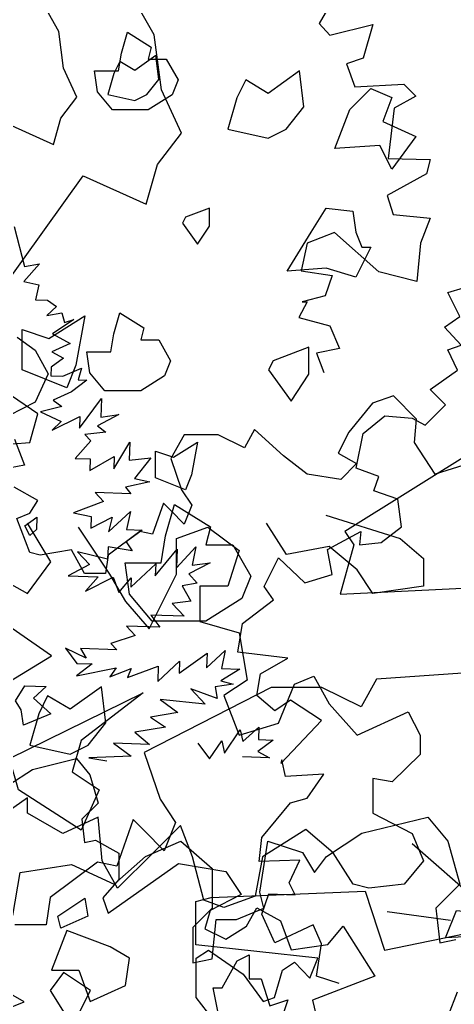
# Model space of a CAD drawing. Header units: inches. Extents: x -11 to 128, y 7 to 56.
# Drawn here: x 14.613 to 14.7854, y 22.9299 to 23.3199 of the extents above; entities that cross this region are included whole.
import ezdxf

# ---------------------------------------------------------------- set-up
doc = ezdxf.new("R2010")
doc.units = ezdxf.units.IN
doc.header["$MEASUREMENT"] = 0
doc.layers.add('CAY', color=94, linetype='Continuous')
doc.layers.add('CAY-3', color=61, linetype='Continuous')
picture_1 = doc.add_image_def('image1.jpg', size_in_pixel=(1680, 1093))

# ---------------------------------------------------------------- blocks, each defined once
blk = doc.blocks.new('A$C76451831')
at = {"layer": 'CAY'}
for p, q in [((1479.89, 1929.82), (1538.26, 1943.98)), ((1538.26, 1943.98), (1555.95, 1922.74)), ((1448.64, 1909.17), (1479.89, 1929.82)), ((1288.85, 1909.17), (1320.1, 1922.74)), ((1320.1, 1922.74), (1347.81, 1898.56)), ((1389.68, 1877.91), (1396.75, 1922.74)), ((1396.75, 1922.74), (1427.41, 1912.71)), ((1555.95, 1922.74), (1566.56, 1884.99)), ((1427.41, 1912.71), (1438.02, 1895.02)), ((1261.14, 1884.99), (1288.85, 1909.17)), ((1438.02, 1895.02), (1448.64, 1909.17)), ((1171.52, 1857.27), (1178, 1895.02)), ((1178, 1895.02), (1223.4, 1902.1)), ((1223.4, 1902.1), (1261.14, 1884.99)), ((1347.81, 1898.56), (1347.81, 1863.75)), ((1393.21, 1863.75), (1389.68, 1877.91)), ((1566.56, 1884.99), (1545.34, 1863.75)), ((1347.81, 1863.75), (1330.71, 1846.65)), ((1369.04, 1853.73), (1393.21, 1863.75)), ((1545.34, 1863.75), (1548.87, 1833.08)), ((1347.81, 1818.92), (1351.35, 1853.73)), ((1351.35, 1853.73), (1369.04, 1853.73)), ((1330.71, 1846.65), (1330.71, 1815.39)), ((1548.87, 1833.08), (1563.02, 1836.03)), ((1330.71, 1815.39), (1347.81, 1818.92)), ((4665.97, 1767.35), (4675.16, 1732.12)), ((4688.38, 1734.38), (4674.7, 1718.99)), ((4675.16, 1732.12), (4688.38, 1734.38)), ((4674.7, 1718.99), (4687.73, 1715.82)), ((4687.73, 1715.82), (4685.01, 1702.77)), ((4685.01, 1702.77), (4695.42, 1702.4)), ((4703.37, 1696.69), (4694.94, 1688.82)), ((4695.42, 1702.4), (4703.37, 1696.69)), ((4694.94, 1688.82), (4708.16, 1691.08)), ((4708.16, 1691.08), (4710.59, 1682.83)), ((4718.84, 1685.27), (4699.82, 1672.78)), ((4710.59, 1682.83), (4718.84, 1685.27)), ((4699.82, 1672.78), (4715.38, 1664.08)), ((4715.38, 1664.08), (4699.27, 1656.94)), ((4709.49, 1651.14), (4698.79, 1643.35)), ((4699.27, 1656.94), (4709.49, 1651.14)), ((4698.79, 1643.35), (4698.52, 1635.65)), ((4708.93, 1635.29), (4725.5, 1642.42)), ((4725.5, 1642.42), (4722.42, 1632.1)), ((4698.52, 1635.65), (4708.93, 1635.29)), ((4730.11, 1631.83), (4716.61, 1621.42)), ((4722.42, 1632.1), (4730.11, 1631.83)), ((4716.61, 1621.42), (4700.5, 1614.28)), ((4708, 1608.58), (4689.26, 1603.79)), ((4700.5, 1614.28), (4708, 1608.58)), ((4723.65, 1589.44), (4743.14, 1615.51)), ((4743.14, 1615.51), (4742.57, 1599.21)), ((4689.26, 1603.79), (4707.54, 1595.45)), ((4699.56, 1587.56), (4724.01, 1599.86)), ((4724.01, 1599.86), (4723.65, 1589.44)), ((4758.5, 1601.37), (4739.58, 1591.61)), ((4742.57, 1599.21), (4758.5, 1601.37)), ((4707.54, 1595.45), (4699.56, 1587.56)), ((4739.58, 1591.61), (4747.09, 1585.91)), ((4747.09, 1585.91), (4728.44, 1583.84)), ((4728.44, 1583.84), (4733.68, 1578.21)), ((4733.68, 1578.21), (4720, 1562.82)), ((4754.11, 1553.47), (4768.07, 1577.01)), ((4768.07, 1577.01), (4767.52, 1561.16)), ((4732.76, 1551.95), (4754.49, 1564.34)), ((4754.49, 1564.34), (4754.11, 1553.47)), ((4720, 1562.82), (4733.12, 1562.37)), ((4733.12, 1562.37), (4732.76, 1551.95)), ((4767.52, 1561.16), (4786.63, 1563.22)), ((4786.63, 1563.22), (4772.4, 1545.13)), ((4785.88, 1541.94), (4764.42, 1537.25)), ((4772.4, 1545.13), (4785.88, 1541.94)), ((4769.21, 1531.64), (4737.53, 1532.75)), ((4737.53, 1532.75), (4744.95, 1524.78)), ((4764.42, 1537.25), (4769.21, 1531.64)), ((4744.95, 1524.78), (4718.32, 1514.83)), ((4718.32, 1514.83), (4734.07, 1511.56)), ((4749.45, 1497.88), (4768.66, 1515.79)), ((4768.66, 1515.79), (4765.39, 1500.04)), ((4734.07, 1511.56), (4733.7, 1501.15)), ((4733.7, 1501.15), (4752.62, 1510.91)), ((4752.62, 1510.91), (4749.45, 1497.88)), ((4778.96, 1499.57), (4765.01, 1489.17)), ((4765.39, 1500.04), (4778.96, 1499.57)), ((4765.01, 1489.17), (4770.17, 1481.29)), ((4722.1, 1480.24), (4732.58, 1469)), ((4748.61, 1473.88), (4722.1, 1480.24)), ((4748.99, 1484.74), (4748.61, 1473.88)), ((4770.17, 1481.29), (4748.99, 1484.74)), ((4790.7, 1459.26), (4810.09, 1482.61)), ((4809.52, 1466.31), (4826.48, 1484.76)), ((4810.09, 1482.61), (4809.52, 1466.31)), ((4826.48, 1484.76), (4823.2, 1468.55)), ((4732.58, 1469), (4713.66, 1459.23)), ((4769.05, 1449.14), (4791.06, 1469.68)), ((4791.06, 1469.68), (4790.7, 1459.26)), ((4839.13, 1470.72), (4820.21, 1460.95)), ((4823.2, 1468.55), (4839.13, 1470.72)), ((4820.21, 1460.95), (4827.62, 1452.53)), ((4713.66, 1459.23), (4740.37, 1458.3)), ((4740.37, 1458.3), (4729.04, 1445.55)), ((4729.04, 1445.55), (4753.49, 1457.84)), ((4753.49, 1457.84), (4758.46, 1444.52)), ((4758.46, 1444.52), (4769.33, 1457.29)), ((4769.33, 1457.29), (4769.05, 1449.14)), ((4827.62, 1452.53), (4814.4, 1450.27)), ((4814.4, 1450.27), (4822.09, 1436.86)), ((4822.09, 1436.86), (4805.7, 1434.71)), ((4805.7, 1434.71), (4816.18, 1423.46)), ((4786.77, 1424.49), (4794.55, 1413.79)), ((4816.18, 1423.46), (4786.77, 1424.49)), ((4794.55, 1413.79), (4765.13, 1414.82)), ((4765.13, 1414.82), (4772.99, 1406.39)), ((4772.99, 1406.39), (4751.45, 1399.43)), ((4751.45, 1399.43), (4756.69, 1393.81)), ((4711.43, 1395.39), (4721.38, 1381.9)), ((4729.7, 1386.59), (4711.43, 1395.39)), ((4724.56, 1394.93), (4729.7, 1386.59)), ((4756.69, 1393.81), (4724.56, 1394.93)), ((4811.71, 1373.3), (4836.35, 1391.03)), ((4835.89, 1377.9), (4852.29, 1393.19)), ((4836.35, 1391.03), (4835.89, 1377.9)), ((4852.29, 1393.19), (4849.02, 1377.44)), ((4721.38, 1381.9), (4734.96, 1381.42)), ((4792.87, 1365.8), (4812.08, 1383.71)), ((4812.08, 1383.71), (4811.71, 1373.3)), ((4734.96, 1381.42), (4721, 1371.03)), ((4721, 1371.03), (4756.14, 1377.96)), ((4756.14, 1377.96), (4750.42, 1370)), ((4750.42, 1370), (4769.26, 1377.5)), ((4766.26, 1369.45), (4793.35, 1379.38)), ((4769.26, 1377.5), (4766.26, 1369.45)), ((4793.35, 1379.38), (4792.87, 1365.8)), ((4865.31, 1376.87), (4848.64, 1366.57)), ((4849.02, 1377.44), (4865.31, 1376.87)), ((4848.64, 1366.57), (4859.4, 1363.48)), ((4822.1, 1359.34), (4834.77, 1345.75)), ((4845.37, 1350.82), (4822.1, 1359.34)), ((4859.4, 1363.48), (4843.47, 1361.31)), ((4843.47, 1361.31), (4845.37, 1350.82)), ((4834.77, 1345.75), (4795.03, 1349.86)), ((4795.03, 1349.86), (4810.5, 1338.44)), ((4810.5, 1338.44), (4786.33, 1334.29)), ((4786.33, 1334.29), (4799.63, 1325.67)), ((4799.63, 1325.67), (4772.73, 1321.17)), ((4772.73, 1321.17), (4785.5, 1310.3)), ((4851.84, 1302.54), (4865.71, 1323.36)), ((4865.71, 1323.36), (4868.06, 1312.85)), ((4868.06, 1312.85), (4882.1, 1325.51)), ((4882.1, 1325.51), (4881.72, 1314.64)), ((4838.52, 1297.56), (4849.5, 1313.5)), ((4849.5, 1313.5), (4851.84, 1302.54)), ((4894.84, 1314.18), (4881.35, 1304.23)), ((4881.72, 1314.64), (4894.84, 1314.18)), ((4753.81, 1311.4), (4769.28, 1299.98)), ((4785.5, 1310.3), (4753.81, 1311.4)), ((4828.14, 1311.53), (4838.52, 1297.56)), ((4881.35, 1304.23), (4891.57, 1298.43)), ((4682.3, 1288.37), (4721.22, 1297.81)), ((4721.22, 1297.81), (4733.01, 1283.65)), ((4769.28, 1299.98), (4732.07, 1298.56)), ((4732.07, 1298.56), (4747.83, 1295.74)), ((4891.57, 1298.43), (4867.58, 1299.27)), ((4661.47, 1274.61), (4682.3, 1288.37)), ((4733.01, 1283.65), (4740.09, 1258.48)), ((4740.09, 1258.48), (4725.93, 1244.33)), ((4725.93, 1244.33), (4728.29, 1223.88)), ((4728.29, 1223.88), (4737.73, 1225.84)), ((4737.73, 1225.84), (4758.56, 1214.44)), ((4758.56, 1214.44), (4758.56, 1191.24)), ((4749.13, 1161.35), (4811.23, 1205.4)), ((4811.23, 1205.4), (4852.9, 1198.32)), ((4758.56, 1191.24), (4744.41, 1175.12)), ((4852.9, 1198.32), (4866.66, 1177.87)), ((4744.41, 1175.12), (4749.13, 1161.35)), ((4866.66, 1177.87), (4839.14, 1163.71)), ((4871.37, 1149.95), (4880.42, 1166.07)), ((4880.42, 1166.07), (4901.25, 1154.67)), ((4839.14, 1163.71), (4834.43, 1147.59)), ((4834.43, 1147.59), (4852.9, 1138.54)), ((4852.9, 1138.54), (4871.37, 1149.95)), ((4901.25, 1154.67), (4910.68, 1129.11)), ((4942.92, 1133.83), (4956.67, 1149.95)), ((4956.67, 1149.95), (4984.58, 1105.9)), ((4910.68, 1129.11), (4942.92, 1133.83)), ((4984.58, 1105.9), (4929.55, 1084.67)), ((4929.55, 1084.67), (4940.95, 1036.69))]:
    blk.add_line(p, q, dxfattribs=at)
for points in [[(4957.45, 1984.63), (4935.3, 1946.66), (4944.79, 1936.12), (4982.76, 1945.61), (4974.32, 1916.08), (4959.56, 1910.8), (4966.94, 1890.77), (5010.18, 1892.87), (5020.73, 1882.33), (5001.74, 1871.78), (4996.47, 1827.48), (5033.38, 1826.43), (5030.22, 1813.77), (4995.41, 1794.79), (5000.69, 1777.91), (5033.38, 1774.75), (5024.95, 1752.6), (5021.78, 1718.85), (4988.03, 1727.29), (4949.01, 1762.09), (4924.75, 1752.6), (4919.48, 1728.34), (4946.9, 1724.12), (4940.57, 1706.2), (4920.53, 1700.92), (4924.75, 1700.92), (4917.37, 1687.21), (4944.79, 1679.83), (4953.23, 1659.79), (4933.19, 1655.57), (4939.52, 1638.7)], [(4953.21, 1099.5), (4933.17, 1105.83), (4937.39, 1134.3), (4930, 1151.18), (4896.25, 1135.36), (4884.65, 1160.67), (4890.98, 1178.6), (4914.18, 1177.55), (4908.91, 1188.09), (4918.4, 1208.13), (4882.54, 1207.08), (4884.65, 1228.17), (4909.96, 1258.76), (4924.73, 1262.97), (4939.5, 1284.07), (4905.75, 1281.96), (4902.58, 1296.72), (4901.53, 1293.56), (4937.39, 1331.53), (4909.96, 1349.46), (4896.25, 1339.97), (4880.43, 1353.68), (4883.6, 1372.66), (4907.85, 1386.37), (4863.56, 1391.65), (4867.78, 1416.96), (4895.2, 1438.05), (4886.76, 1449.65), (4899.42, 1474.97), (4922.62, 1452.82), (4946.88, 1460.2), (4942.66, 1482.35), (4972.19, 1498.17), (4971.14, 1486.57), (4990.12, 1488.68), (5008.05, 1502.39), (5004.89, 1526.65), (4983.79, 1534.03), (4988.01, 1546.69), (4967.97, 1554.07), (4974.3, 1584.65), (4993.28, 1600.47), (5017.54, 1598.37), (5029.14, 1592.04), (5047.07, 1609.97), (5033.36, 1623.68), (5057.62, 1640.55), (5049.18, 1658.48), (5060.78, 1662.7), (5046.02, 1678.52), (5059.73, 1688.01), (5049.18, 1709.11), (5062.89, 1713.33)], [(4680.01, 1494.86), (4675.32, 1503.18), (4686.01, 1510.97), (4685.63, 1500.1), (4680.01, 1494.86)], [(2572.63, 816.87), (2588.75, 805.47), (2600.15, 784.63), (2588.75, 759.46), (2565.56, 747.66)], [(2570.27, 726.82), (2579.31, 704.01), (2554.16, 699.29)], [(5017.54, 1222.9), (5076.6, 1171.22)], [(5086.1, 1141.69), (5047.07, 1139.58), (5056.57, 1163.83), (5076.6, 1161.72), (5085.04, 1174.38), (5094.53, 1173.33), (5083.99, 1161.72), (5087.15, 1143.8)], [(4995.39, 1162.78), (5051.29, 1155.4)], [(5144.1, 973.99), (5144.1, 975.05), (5124.07, 1009.85), (5146.21, 1019.34), (5156.76, 1043.6), (5150.43, 1063.64), (5127.23, 1061.53), (5123.01, 1037.27), (5106.14, 1040.44), (5087.15, 1027.78), (5074.5, 1033.05), (5078.71, 1050.98), (5052.35, 1041.49), (5041.8, 1050.98), (5057.62, 1092.12)]]:
    blk.add_lwpolyline(points, dxfattribs=at)
for points in [[(4784.52, 1915.19), (4800.35, 1915.19), (4810.91, 1896.71), (4805.63, 1883.5), (4784.52, 1870.3), (4752.84, 1870.3), (4739.65, 1886.14), (4737.01, 1904.63), (4758.12, 1904.63), (4760.76, 1920.47), (4766.04, 1938.95), (4787.16, 1925.75)], [(1240.15, 1791.1), (1216.4, 1806.94), (1204.52, 1791.1), (1224.32, 1759.41)], [(4791, 1545.5), (4791, 1569.26), (4806.84, 1563.98), (4827.95, 1577.18), (4822.67, 1548.14), (4817.39, 1534.94)], [(4672.37, 1340.99), (4667.21, 1348.88), (4675.38, 1362.19), (4694.39, 1361.53), (4683.15, 1351.04), (4698.53, 1337.36), (4674.16, 1327.33)], [(4720.42, 1169.48), (4728.34, 1174.77), (4730.98, 1158.92), (4707.23, 1148.36), (4704.59, 1158.92)], [(4862.94, 1119.32), (4873.5, 1124.6), (4873.5, 1103.48), (4884.06, 1103.48), (4891.97, 1079.71), (4907.81, 1084.99), (4899.89, 1061.23), (4857.66, 1063.87), (4849.75, 1055.95), (4841.83, 1095.55), (4849.75, 1095.55)], [(2577.09, 788.11), (2577.09, 823.75), (2600.85, 815.83), (2632.52, 835.64), (2624.6, 792.07), (2616.68, 772.27)]]:
    blk.add_lwpolyline(points, close=True, dxfattribs=at)
at = {"layer": 'CAY-3'}
for p, q in [((2693.64, 1083.58), (2675.96, 1114.84)), ((2700.13, 1035.21), (2693.64, 1083.58)), ((2717.82, 996.87), (2700.13, 1035.21)), ((2696.59, 969.15), (2717.82, 996.87)), ((2686.57, 934.35), (2696.59, 969.15)), ((2561.19, 861.78), (2631.14, 959.12)), ((2631.14, 959.12), (2686.57, 934.35)), ((6173.4, 618.5), (6152.76, 652.71)), ((6381.54, 624.99), (6363.85, 652.71)), ((6416.32, 659.79), (6481.77, 639.15)), ((6197.57, 649.17), (6225.29, 607.88)), ((6284.25, 639.15), (6311.96, 649.17)), ((6311.96, 649.17), (6339.67, 628.53)), ((6284.25, 607.88), (6284.25, 639.15)), ((6481.77, 639.15), (6502.41, 621.45)), ((6339.67, 628.53), (6329.65, 597.26)), ((6419.27, 632.07), (6381.54, 624.99)), ((6444.04, 611.42), (6419.27, 632.07)), ((6152.76, 590.78), (6173.4, 618.5)), ((6502.41, 621.45), (6502.41, 597.26)), ((6457.6, 590.78), (6444.04, 611.42)), ((6121.51, 607.88), (6152.76, 590.78)), ((6225.29, 607.88), (6239.44, 583.7)), ((6260.07, 559.51), (6284.25, 607.88)), ((6304.89, 597.26), (6304.89, 566)), ((6329.65, 597.26), (6304.89, 597.26)), ((6502.41, 597.26), (6457.6, 590.78)), ((6239.44, 583.7), (6260.07, 559.51)), ((6304.89, 566), (6339.67, 555.97)), ((2603.05, 535.58), (2568.26, 559.77)), ((6339.67, 555.97), (6346.75, 514.09)), ((2498.11, 471.65), (2603.05, 535.58)), ((2991.4, 522.03), (2890.19, 514.94)), ((2890.19, 514.94), (2876.63, 490.75)), ((6346.75, 514.09), (6326.11, 500.53)), ((6388.61, 510.56), (6405.71, 517.63)), ((6405.71, 517.63), (6419.27, 493.45)), ((2797.03, 507.86), (2685.02, 450.41)), ((2841.85, 507.86), (2797.03, 507.86)), ((2876.63, 490.75), (2841.85, 507.86)), ((6374.46, 476.34), (6388.61, 510.56)), ((6326.11, 500.53), (6339.67, 465.73)), ((6419.27, 493.45), (6444.04, 465.73)), ((6444.04, 465.73), (6488.85, 486.37)), ((6488.85, 486.37), (6499.46, 465.73)), ((6339.67, 465.73), (6374.46, 476.34)), ((6499.46, 465.73), (6499.46, 448.62)), ((2685.02, 450.41), (2699.17, 409.12)), ((6499.46, 448.62), (6474.7, 424.44)), ((6457.6, 427.38), (6457.6, 396.71)), ((6474.7, 424.44), (6457.6, 427.38)), ((2699.17, 409.12), (2712.73, 388.48)), ((6152.76, 410.28), (6128.59, 393.17)), ((6152.76, 396.71), (6152.76, 410.28)), ((2675.11, 391.31), (2660.85, 350.14)), ((2685.02, 381.4), (2675.11, 391.31)), ((6184.01, 379.02), (6152.76, 396.71)), ((6215.26, 393.17), (6184.01, 379.02)), ((6218.8, 354.83), (6215.26, 393.17)), ((6457.6, 396.71), (6492.38, 379.02)), ((2712.73, 388.48), (2702.71, 363.7)), ((6287.79, 386.09), (6263.61, 361.91)), ((6298.4, 358.37), (6287.79, 386.09)), ((6398.63, 382.55), (6360.31, 358.37)), ((6422.81, 361.91), (6398.63, 382.55)), ((2702.71, 363.7), (2685.02, 381.4)), ((6492.38, 379.02), (6502.41, 354.83)), ((6263.61, 361.91), (6232.36, 330.65)), ((6308.42, 320.03), (6298.4, 358.37)), ((6360.31, 358.37), (6353.82, 323.57)), ((6440.5, 334.19), (6422.81, 361.91)), ((2643.75, 353.68), (2601.88, 322.41)), ((2660.85, 350.14), (2643.75, 353.68)), ((6232.36, 330.65), (6218.8, 354.83)), ((6502.41, 354.83), (6485.31, 334.19)), ((6454.06, 330.65), (6440.5, 334.19)), ((6485.31, 334.19), (6454.06, 330.65)), ((2601.88, 322.41), (2598.35, 298.23)), ((2730.42, 318.87), (2743.98, 322.41)), ((2743.98, 322.41), (2880.17, 327.95)), ((2880.17, 327.95), (2897.27, 276.04)), ((6353.82, 323.57), (6326.11, 313.54)), ((2730.42, 280.53), (2730.42, 318.87)), ((6326.11, 313.54), (6308.42, 320.03)), ((2598.35, 298.23), (2570.63, 298.23)), ((2897.27, 276.04), (2998.48, 296.7)), ((2838.31, 268.97), (2730.42, 280.53)), ((2731, 268.97), (2741.61, 276.04)), ((2741.61, 276.04), (2772.27, 254.81)), ((2731, 234.16), (2731, 268.97)), ((2807.06, 258.35), (2817.67, 265.43)), ((2817.67, 265.43), (2831.23, 251.27)), ((2831.23, 251.27), (2838.31, 268.97)), ((2772.27, 254.81), (2789.96, 230.62)), ((2799.98, 234.16), (2807.06, 258.35)), ((2755.17, 202.9), (2731, 234.16)), ((2789.96, 230.62), (2799.98, 234.16))]:
    blk.add_line(p, q, dxfattribs=at)
for points in [[(6124.52, 721.6), (6154.79, 723.96), (6161.86, 749.13), (6138.67, 765.25)], [(6138.67, 1003.56), (6175.62, 987.04), (6182.3, 1010.24), (6196.45, 1028.72), (6184.66, 1054.28), (6180.34, 1086.53), (6168.55, 1107.37)], [(6542.76, 705.48), (6512.89, 696.04), (6494.41, 723.96), (6496.38, 744.41), (6475.94, 765.25), (6457.46, 758.57), (6436.63, 733), (6427.19, 714.52), (6443.31, 705.48), (6429.55, 691.32), (6399.68, 696.04), (6378.84, 712.16), (6353.29, 735.36), (6344.25, 719.24), (6321.06, 730.65), (6291.19, 730.65), (6279.39, 709.8), (6288.83, 682.28), (6297.87, 668.51), (6291.19, 652), (6279.39, 663.79), (6272.79, 670.4), (6263.28, 642.95), (6251.88, 645.31), (6223.97, 624.47), (6221.61, 608.35), (6203.14, 608.35), (6191.74, 629.19), (6163.83, 624.47), (6154.79, 626.83), (6143.39, 656.72), (6154.79, 661.43), (6161.86, 672.84), (6141.03, 684.64)]]:
    blk.add_lwpolyline(points, dxfattribs=at)
for points in [[(6268.6, 1044.21), (6265.97, 1065.34), (6247.49, 1052.14), (6234.29, 1060.06), (6229.02, 1049.49), (6223.74, 1031.01), (6247.49, 1025.73), (6258.05, 1031.01)], [(2826.04, 1020.11), (2822.08, 1051.79), (2794.37, 1031.99), (2774.58, 1043.87), (2766.66, 1028.03), (2758.74, 1000.31), (2794.37, 992.38), (2810.21, 1000.31)], [(6437.52, 1017.81), (6455.99, 1036.29), (6474.47, 1028.37), (6466.55, 1007.25), (6495.58, 994.05), (6474.47, 965), (6463.91, 986.13), (6424.32, 983.49)], [(6292.36, 922.76), (6289.72, 917.48), (6302.91, 899), (6313.47, 914.84), (6313.47, 930.68)], [(6403.21, 909.56), (6416.4, 930.68), (6440.16, 928.04), (6442.8, 909.56), (6448.07, 896.36), (6455.99, 896.36), (6442.8, 869.95), (6416.4, 877.87), (6382.09, 875.23)], [(6252.77, 814.5), (6268.6, 814.5), (6279.16, 796.02), (6273.88, 782.82), (6252.77, 769.62), (6221.1, 769.62), (6207.9, 785.46), (6205.26, 803.94), (6226.38, 803.94), (6229.02, 819.79), (6234.29, 838.27), (6255.41, 825.07)], [(2798.79, 796.03), (2794.83, 788.11), (2814.63, 760.39), (2830.46, 784.15), (2830.46, 807.91)], [(3039.82, 631.98), (3059.62, 663.66), (2980.44, 719.11), (2862.13, 645.53), (2870.05, 633.65), (2858.17, 590.08), (2984.4, 596.33), (3000.23, 647.82)], [(2739.41, 633.65), (2763.16, 633.65), (2779, 605.93), (2771.08, 586.12), (2739.41, 566.32), (2691.9, 566.32), (2672.11, 590.08), (2668.15, 617.81), (2699.82, 617.81), (2703.78, 641.57), (2711.69, 669.29), (2743.37, 649.49)], [(6222.02, 476.63), (6218.06, 508.31), (6190.35, 488.51), (6170.56, 500.39), (6162.64, 484.55), (6154.72, 456.83), (6190.35, 448.91), (6206.19, 456.83)], [(2573.82, 417.36), (2565.9, 445.08), (2683.98, 502.95), (2629.25, 460.93), (2621.33, 433.2), (2645.08, 417.36), (2629.25, 381.72)], [(2654.94, 278.99), (2616.61, 293.15), (2603.05, 258.35), (2627.22, 258.35), (2637.25, 230.62), (2668.5, 244.78), (2672.03, 268.97)], [(6125.51, 244.04), (6097.8, 251.12), (6059.47, 240.5), (6059.47, 219.86), (6076.57, 209.24), (6070.08, 175.03), (6094.26, 177.98), (6104.28, 212.78), (6114.89, 216.32), (6149.68, 230.48)]]:
    blk.add_lwpolyline(points, close=True, dxfattribs=at)

msp = doc.modelspace()

# ---------------------------------------------------------------- block references
at = {"layer": 'CAY', "xscale": 0.0004489089019145984, "yscale": 0.0004489089019145984, "zscale": 0.0004489089019145984}
for p in [(11.85412, 22.82744), (13.45711, 22.82744), (12.51623, 22.44458), (14.08437, 22.13133)]:
    msp.add_blockref('A$C76451831', p, dxfattribs=at)

# ---------------------------------------------------------------- pictures from other files: only their frames are drawn
image = msp.add_image(picture_1, insert=(12.49661, 7.37723), size_in_units=(74.4025, 48.40591))
image.dxf.flags = 6

doc.saveas('drawing.dxf')
